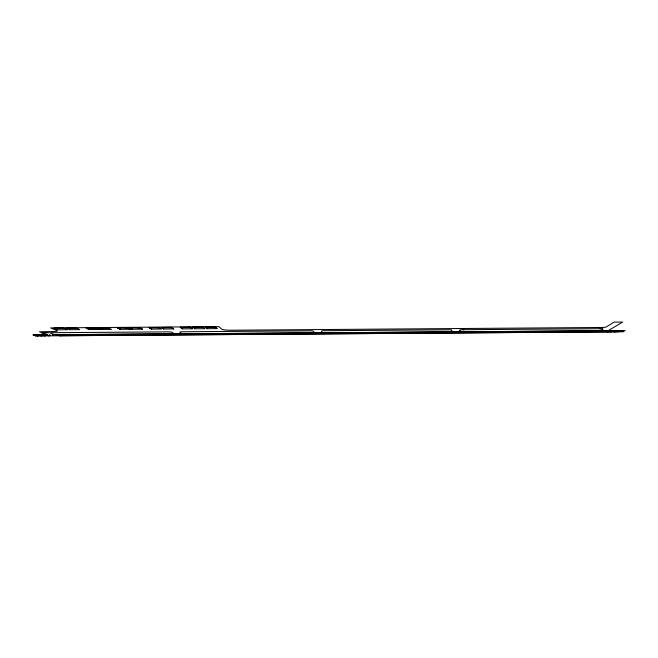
<?xml version="1.0" encoding="UTF-8"?>
<svg xmlns="http://www.w3.org/2000/svg" width="658" height="658" viewBox="0 0 658 658"><rect width="100%" height="100%" fill="white"/><g stroke="black" fill="none" stroke-linecap="round" stroke-linejoin="round"><path stroke-width="0.99" d="M380.102 332.948L376.746 332.932L380.102 332.989M460.049 330.094L459.202 331.525L460.353 331.78M471.778 332.29L475.232 332.191L471.753 332.331M485.012 332.2L488.475 332.093L484.979 332.241M499.077 332.019L502.408 332.076M502.375 332.109L499.035 332.06M459.95 330.258L460.156 330.036A3.117 0.452 -1.2 0 1 462.41 329.716L463.931 329.699M512.829 331.92L516.234 331.895L512.779 331.961M526.704 331.821L530.126 331.796L526.663 331.862M540.818 331.722L544.15 331.772M544.1 331.813L540.769 331.764M600.606 330.448L598.073 330.793M554.859 331.624L558.288 331.599L554.801 331.665M569.532 331.517L572.847 331.574M572.797 331.607L569.466 331.558M583.325 331.418L586.648 331.476M586.582 331.517L583.259 331.459M596.938 331.319L600.252 331.377M600.499 330.513L602.843 329.058M600.186 331.418L596.872 331.361M606.701 331.788L607.441 331.344M608.337 330.81L607.581 331.262L609.094 331.171M608.074 331.78L609.908 330.76L57.312 334.725M622.608 331.772L625.1 330.596L56.127 334.675M602.547 329.247L602.86 329.025A3.29 0.452 -2.3 0 0 600.943 328.704L462.755 329.707M35.014 335.662L36.404 335.374L33.632 335.128M36.914 335.925L39.793 335.358L34.093 334.832M40.516 335.901L43.412 335.325L37.72 334.807M35.302 335.769L37.317 335.374L33.336 335.012M43.847 335.884L46.751 335.3L41.076 334.782M37.786 335.925L40.714 335.35L34.964 334.832M41.388 335.901L44.333 335.325L38.592 334.807M44.711 335.876L47.672 335.3L41.947 334.782M608.773 331.574L611.496 331.278L609.736 331.007M609.547 331.862L615.156 331.245L611.529 330.694M608.576 331.698L612.483 331.27L609.941 330.884M610.476 331.862L616.143 331.245L612.475 330.686M614.358 331.829L620.05 331.213L616.39 330.661M613.429 331.838L623.652 331.188L620.009 330.637M617.015 331.813L622.665 331.196L619.071 330.637M61.424 335.292L60.585 335.235M173.095 333.836L174.033 333.606L172.108 332.331A3.438 0.485 1.5 0 0 167.987 331.862L52.747 332.701A3.504 0.469 2.4 0 0 50.633 333.211L53.759 334.47L56.777 334.675M312.978 332.833L314.17 332.603L313.57 331.303A3.446 0.51 0.2 0 0 309.877 330.826L182.513 331.755A3.43 0.493 1.3 0 0 179.873 332.274L181.69 333.524L183.327 333.762M449.743 331.854L451.191 331.616L451.906 330.3A3.487 0.51 -1.1 0 0 448.69 329.806L324.698 330.711A3.422 0.502 0.1 0 0 321.482 331.245L322.009 332.512L323.399 332.759M602.506 327.47L230.604 330.217A7.806 1.16 1 0 1 221.664 329.123L218.867 326.639L50.617 327.923L56.942 330.629A6.045 0.823 2.4 0 1 53.282 331.525L39.529 331.772L49.391 335.843M64.007 328.178L53.882 328.252L57.468 329.806L67.486 329.724L63.834 328.219L62.132 328.227M96.208 327.931L86.033 328.013L89.282 329.568L111.523 329.395L108.34 327.881L106.629 327.89M108.521 327.84L98.338 327.914L101.587 329.428M127.529 327.692L117.321 327.774L120.217 329.329L142.556 329.164L139.899 327.602L129.667 327.676L132.587 329.197M159.121 327.454L148.864 327.536L151.422 329.099L161.564 329.025L158.923 327.495L157.196 327.503L157.616 327.766M202.944 327.125L192.629 327.199L194.875 328.729M56.111 328.276L62.724 328.49M66.433 328.194L68.712 328.441M88.262 328.029L94.842 328.243M94.316 327.98L96.027 327.972L99.333 329.485M98.634 327.955L100.863 328.202M119.55 327.791L126.097 328.005M125.62 327.75L127.339 327.733L130.317 329.255M129.963 327.717L132.423 327.997L130.424 327.972M131.904 327.7L138.435 327.914M137.983 327.651L139.702 327.643L142.235 329.123M161.555 327.47L163.678 327.725M188.533 327.265L190.261 327.256L192.259 328.753M192.901 327.232L195.245 327.519L193.246 327.503M194.858 327.223L201.332 327.437M200.994 327.174L202.73 327.158L204.901 328.696L194.702 328.77M205.28 327.141L207.336 327.396M54.787 328.548L56.785 328.572L54.186 328.293L57.6 329.765M62.576 328.523L64.492 328.506M67.009 328.457L76.731 328.416M86.881 328.309L88.879 328.326L86.338 328.046L89.414 329.526M94.694 328.284L96.619 328.268M99.152 328.21L107.131 328.153M106.974 328.186L108.907 328.178M118.103 328.071L120.093 328.087L117.609 327.807L120.365 329.288M125.933 328.046L127.874 328.029M138.27 327.947L140.212 327.939M149.58 327.832L159.384 327.791M161.958 327.733L171.779 327.7M180.818 327.594L188.887 327.536M188.706 327.569L190.664 327.552M201.151 327.478L203.1 327.462M205.609 327.404L215.47 327.363M69.584 329.716L79.618 329.633L76.27 328.087L66.121 328.161L69.715 329.674M163.686 329.008L173.852 328.926L171.541 327.363L161.268 327.437L163.85 328.967M206.949 328.679L217.165 328.605L215.339 327.026L205.008 327.108L207.122 328.638M49.44 332.726L41.742 332.767L46.743 332.742M599.948 328.704L600.606 328.696M46.669 334.741L32.9 334.84L35.738 335.942L622.994 331.772M57.731 334.84L59.286 334.938M607.992 331.015L609.579 330.884M58.101 334.988L59.574 335.062M79.116 334.938L75.728 334.889L76.649 335.3M91.265 334.856L88.016 334.864L88.6 335.136M101.9 335.037L101.34 334.766L105.124 335.012L101.677 334.93M607.778 331.147L609.3 331.048M48.873 335.267L49.761 335.259M53.175 335.235L52.286 335.243L53.265 335.276M56.563 335.21L55.675 335.218L56.646 335.251M58.373 335.103L59.845 335.169L58.825 334.749M63.39 335.087L66.803 335.144M75.925 334.971L79.371 335.054M88.106 334.906L91.462 334.971M101.422 334.807L104.828 334.873M118.341 334.774L115.249 334.873M132.094 334.675L128.993 334.774M145.953 334.577L142.638 334.56L145.887 334.535M159.845 334.478L156.53 334.461L159.787 334.445M173.12 334.387L169.797 334.371L173.062 334.346M228.704 333.984L225.505 334.091M242.358 333.853L239.183 333.993M253.61 333.771L256.974 333.828M267.576 333.672L270.94 333.721M282.101 333.573L285.465 333.622L282.15 333.647M295.779 333.474L299.143 333.524L295.82 333.548M322.256 333.285L325.611 333.335M339.076 333.236L335.72 333.187L339.084 333.277M352.647 333.145L349.299 333.088L352.655 333.187M366.284 333.047L362.928 332.989L366.284 333.088M444.767 332.422L448.156 332.38L444.718 332.529M48.963 335.309L49.852 335.3M60.191 335.317L58.735 335.259L59.738 335.67L56.991 334.683M60.742 335.325L60.783 335.267M61.901 335.235L62.658 335.259M63.67 335.202L67.149 335.292L63.3 335.045L63.933 335.317M76.238 335.111L79.692 335.193M88.312 335.029L91.824 335.111L91.24 334.84M115.175 334.84L118.267 334.733M128.919 334.741L132.019 334.634M183.845 334.346L187.168 334.363L183.903 334.387M225.455 334.05L228.663 333.951M239.142 333.951L242.473 333.968M253.675 333.845L257.015 333.861M267.642 333.746L270.973 333.762M322.288 333.359L325.628 333.376M607.318 331.418L608.823 331.336M58.998 335.366L60.561 335.473M76.542 335.243L79.865 335.276L78.952 334.864M607.046 331.583L608.625 331.451M59.36 335.514L60.832 335.588M606.841 331.706L608.354 331.616M59.549 335.753L608.305 331.854L610.221 330.719L608.716 330.39L622.674 322.058L614.029 322.132L606.034 327.084A3.685 0.518 -2.4 0 1 602.777 327.462L601.519 327.478M60.446 335.103L61.153 335.185M615.452 330.67L619.055 331.221M46.299 334.749L49.029 335.843M60.018 335.251L61.013 335.662M57.542 334.757L58.562 335.185M74.954 328.4L74.387 328.136L76.089 328.12L79.281 329.6M151.579 329.058L149.152 327.569L151.299 327.816M170.003 327.676L169.616 327.413L171.335 327.396L173.539 328.893M182.554 328.827L180.448 327.33L182.546 327.577M213.702 327.347L215.125 327.067L216.86 328.564M383.343 332.882L386.698 332.858L383.343 332.882M390.268 332.833L393.624 332.808L390.268 332.833M397.35 332.784L400.714 332.759L397.35 332.784M404.061 332.734L407.425 332.709L404.061 332.734M410.46 332.693L413.824 332.668L410.46 332.693M417.452 332.644L420.816 332.619L417.452 332.644M424.245 332.594L427.618 332.57L424.245 332.594M431.08 332.545L434.453 332.52L431.08 332.545M437.973 332.496L441.353 332.471L437.973 332.496M451.602 332.397L454.991 332.372L451.602 332.397M458.494 332.348L461.883 332.323L458.494 332.348M465.206 332.298L468.595 332.274L465.206 332.298M478.456 332.208L481.853 332.183L478.456 332.208M492.192 332.109L495.597 332.084L492.192 332.109M506.051 332.01L509.465 331.986L506.051 332.01M519.664 331.912L523.077 331.887L519.664 331.912M62.625 335.128L61.679 335.161L62.609 335.136M533.72 331.813L537.15 331.788L533.72 331.813M547.67 331.714L551.1 331.69L547.67 331.714M62.239 335.152L61.63 335.144L62.206 335.136M562.302 331.607L565.74 331.583L562.302 331.607M576.704 331.509L580.15 331.484L576.704 331.509M590.152 331.41L593.598 331.385L590.152 331.41M603.402 331.311L606.857 331.287L603.402 331.311M50.247 335.292L49.646 335.218L50.247 335.292M53.66 335.267L53.059 335.193L53.66 335.267M57.04 335.243L56.448 335.169L57.04 335.243M190.466 327.215L180.169 327.297L182.381 328.868L192.564 328.786L190.466 327.215M73.499 335.095L70.283 335.119L73.499 335.095M85.121 335.012L81.896 335.037L85.121 335.012M98.149 334.922L94.925 334.947L98.231 334.955M111.646 334.823L108.414 334.848L111.646 334.823M125.275 334.725L122.034 334.749L125.275 334.725M138.912 334.626L135.663 334.651L138.912 334.626M152.763 334.527L149.514 334.552L152.829 334.568M166.392 334.437L163.135 334.453L166.392 334.437M180.111 334.338L176.846 334.354L180.169 334.371M194.011 334.239L190.738 334.256L194.011 334.239M200.904 334.19L197.581 334.174L200.855 334.149M207.969 334.132L204.687 334.157L208.01 334.174M214.689 334.091L211.358 334.075L214.64 334.05M221.614 334.042L218.333 334.058L221.664 334.075M235.819 333.935L232.529 333.96L235.852 333.976M249.769 333.836L246.47 333.861L249.769 333.836M263.71 333.738L260.412 333.762L263.743 333.779M278.153 333.639L274.847 333.655L278.153 333.639M292.234 333.532L288.92 333.557L292.234 333.532M305.838 333.441L302.516 333.458L305.838 333.441M312.517 333.392L309.17 333.376L312.534 333.425M318.891 333.343L315.569 333.367L318.891 333.343M332.348 333.252L329.016 333.269L332.348 333.252M345.902 333.154L342.563 333.178L345.902 333.154M359.597 333.055L356.249 333.08L359.597 333.055M372.971 332.956L369.623 332.981L372.971 332.997"/></g></svg>
